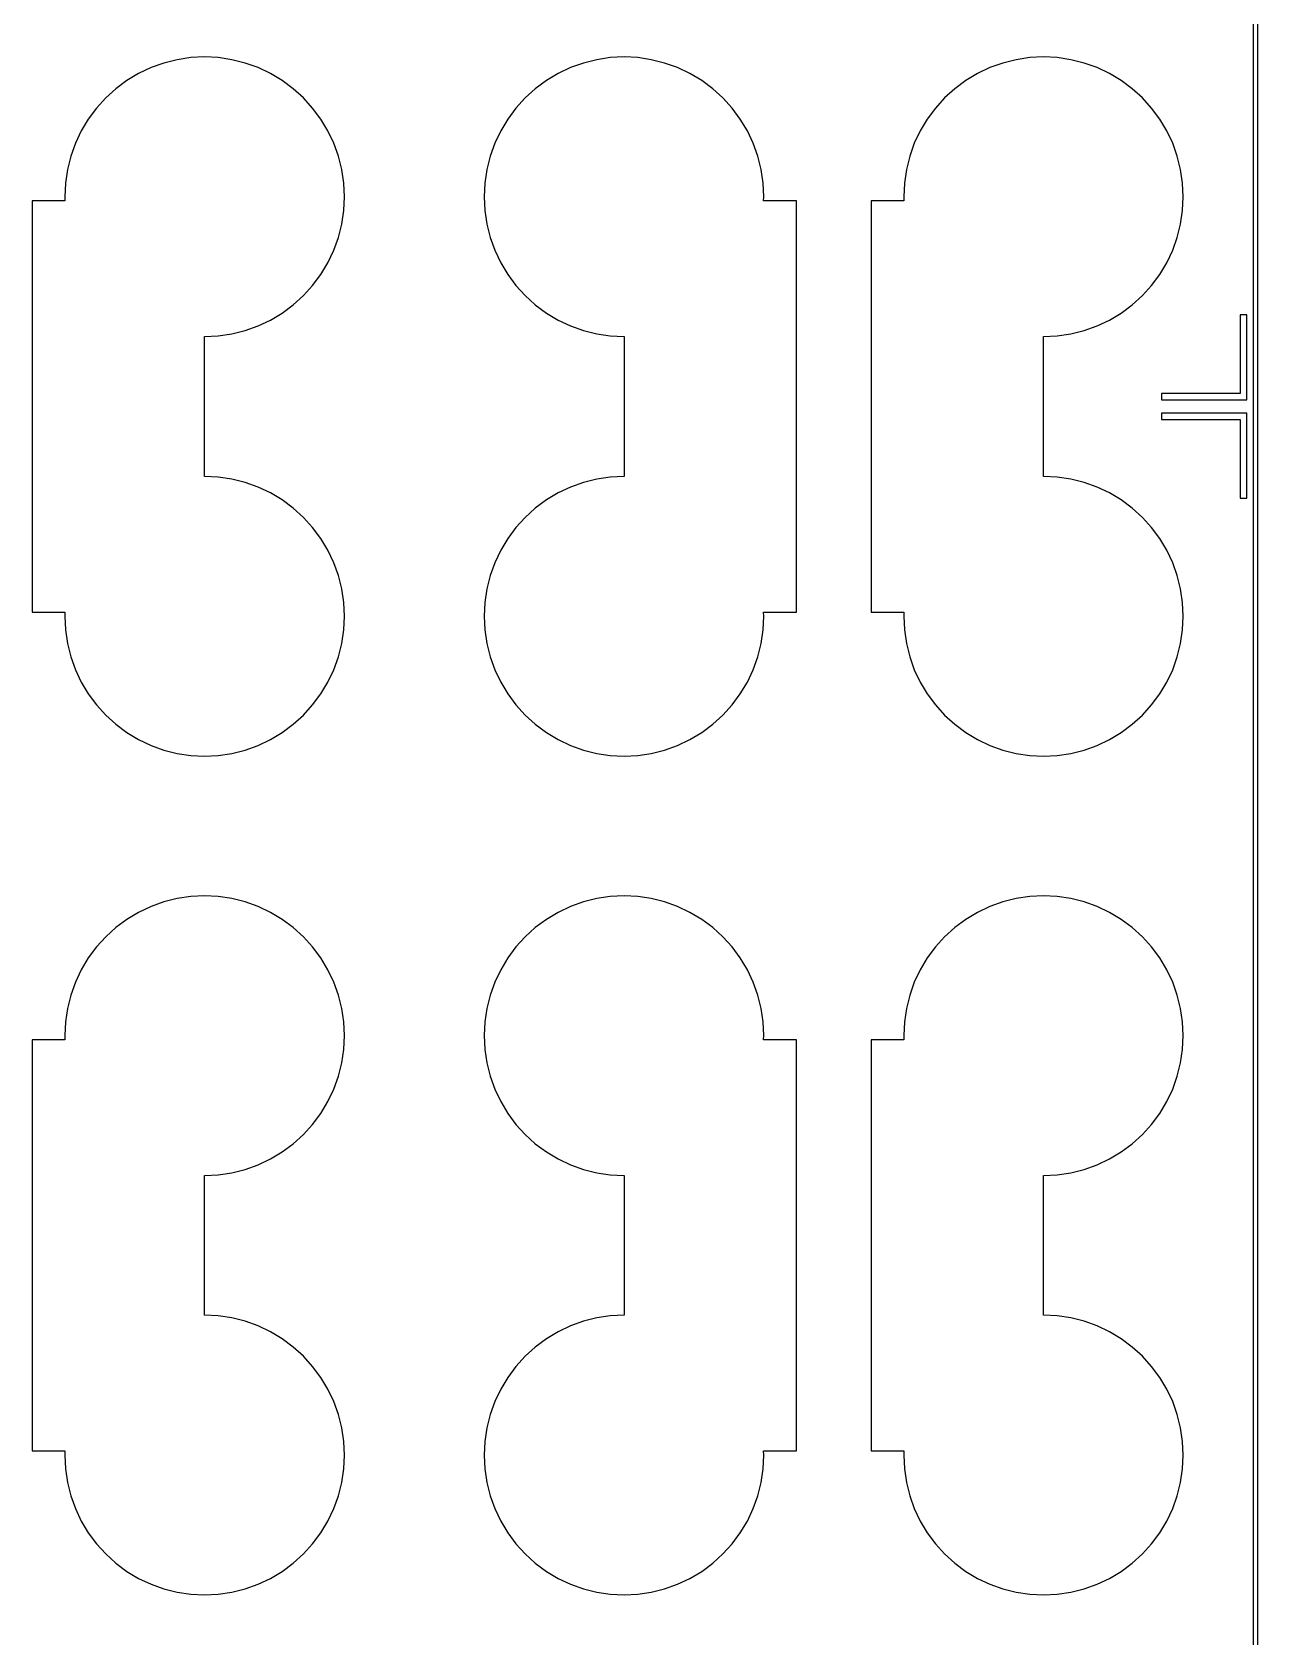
# Model space of a CAD drawing. Extents: x 0 to 54, y 0 to 90.
# Drawn here: x 40.9 to 54.05, y 18.3 to 35.52 of the extents above; entities that cross this region are included whole.
import ezdxf

# ---------------------------------------------------------------- set-up
doc = ezdxf.new("R2010")
doc.units = 0

msp = doc.modelspace()

# ---------------------------------------------------------------- linework, layer by layer
for p, q in [((54.05, -0.04999), (54.05, 90.05)), ((54, 90), (54, 0)), ((42.176, 35.1358), (42.0429, 35.0729)), ((42.3146, 35.1854), (42.176, 35.1358)), ((42.4574, 35.2212), (42.3146, 35.1854)), ((42.603, 35.2428), (42.4574, 35.2212)), ((42.75, 35.25), (42.603, 35.2428)), ((42.897, 35.2428), (42.75, 35.25)), ((43.0426, 35.2212), (42.897, 35.2428)), ((43.1854, 35.1854), (43.0426, 35.2212)), ((43.324, 35.1358), (43.1854, 35.1854)), ((43.4571, 35.0729), (43.324, 35.1358)), ((46.676, 35.1358), (46.5429, 35.0729)), ((46.8146, 35.1854), (46.676, 35.1358)), ((46.9574, 35.2212), (46.8146, 35.1854)), ((47.103, 35.2428), (46.9574, 35.2212)), ((47.25, 35.25), (47.103, 35.2428)), ((47.397, 35.2428), (47.25, 35.25)), ((47.5426, 35.2212), (47.397, 35.2428)), ((47.6854, 35.1854), (47.5426, 35.2212)), ((47.824, 35.1358), (47.6854, 35.1854)), ((47.9571, 35.0729), (47.824, 35.1358)), ((51.176, 35.1358), (51.0429, 35.0729)), ((51.3146, 35.1854), (51.176, 35.1358)), ((51.4574, 35.2212), (51.3146, 35.1854)), ((51.603, 35.2428), (51.4574, 35.2212)), ((51.75, 35.25), (51.603, 35.2428)), ((51.897, 35.2428), (51.75, 35.25)), ((52.0426, 35.2212), (51.897, 35.2428)), ((52.1854, 35.1854), (52.0426, 35.2212)), ((52.324, 35.1358), (52.1854, 35.1854)), ((52.4571, 35.0729), (52.324, 35.1358)), ((41.9166, 34.9972), (41.7984, 34.9095)), ((42.0429, 35.0729), (41.9166, 34.9972)), ((43.5833, 34.9972), (43.4571, 35.0729)), ((43.7016, 34.9095), (43.5833, 34.9972)), ((46.4167, 34.9972), (46.2984, 34.9095)), ((46.5429, 35.0729), (46.4167, 34.9972)), ((48.0834, 34.9972), (47.9571, 35.0729)), ((48.2016, 34.9095), (48.0834, 34.9972)), ((50.9166, 34.9972), (50.7984, 34.9095)), ((51.0429, 35.0729), (50.9166, 34.9972)), ((52.5833, 34.9972), (52.4571, 35.0729)), ((52.7016, 34.9095), (52.5833, 34.9972)), ((41.6893, 34.8107), (41.5905, 34.7016)), ((41.7984, 34.9095), (41.6893, 34.8107)), ((43.8107, 34.8107), (43.7016, 34.9095)), ((43.9095, 34.7016), (43.8107, 34.8107)), ((46.1893, 34.8107), (46.0905, 34.7016)), ((46.2984, 34.9095), (46.1893, 34.8107)), ((48.3107, 34.8107), (48.2016, 34.9095)), ((48.4095, 34.7016), (48.3107, 34.8107)), ((50.6893, 34.8107), (50.5905, 34.7016)), ((50.7984, 34.9095), (50.6893, 34.8107)), ((52.8107, 34.8107), (52.7016, 34.9095)), ((52.9095, 34.7016), (52.8107, 34.8107)), ((41.5905, 34.7016), (41.5028, 34.5833)), ((43.9972, 34.5833), (43.9095, 34.7016)), ((46.0905, 34.7016), (46.0028, 34.5833)), ((48.4972, 34.5833), (48.4095, 34.7016)), ((50.5905, 34.7016), (50.5028, 34.5833)), ((52.9972, 34.5833), (52.9095, 34.7016)), ((41.4271, 34.4571), (41.3642, 34.324)), ((41.5028, 34.5833), (41.4271, 34.4571)), ((44.0729, 34.4571), (43.9972, 34.5833)), ((44.1358, 34.324), (44.0729, 34.4571)), ((45.9271, 34.4571), (45.8642, 34.324)), ((46.0028, 34.5833), (45.9271, 34.4571)), ((48.5729, 34.4571), (48.4972, 34.5833)), ((48.6358, 34.324), (48.5729, 34.4571)), ((50.4271, 34.4571), (50.3642, 34.324)), ((50.5028, 34.5833), (50.4271, 34.4571)), ((53.0729, 34.4571), (52.9972, 34.5833)), ((53.1358, 34.324), (53.0729, 34.4571)), ((41.3642, 34.324), (41.3146, 34.1854)), ((44.1854, 34.1854), (44.1358, 34.324)), ((45.8642, 34.324), (45.8146, 34.1854)), ((48.6854, 34.1854), (48.6358, 34.324)), ((50.3642, 34.324), (50.3146, 34.1854)), ((53.1854, 34.1854), (53.1358, 34.324)), ((41.3146, 34.1854), (41.2788, 34.0426)), ((44.2212, 34.0426), (44.1854, 34.1854)), ((45.8146, 34.1854), (45.7788, 34.0426)), ((48.7212, 34.0426), (48.6854, 34.1854)), ((50.3146, 34.1854), (50.2788, 34.0426)), ((53.2212, 34.0426), (53.1854, 34.1854)), ((41.2788, 34.0426), (41.2572, 33.897)), ((44.2428, 33.897), (44.2212, 34.0426)), ((45.7788, 34.0426), (45.7572, 33.897)), ((48.7428, 33.897), (48.7212, 34.0426)), ((50.2788, 34.0426), (50.2572, 33.897)), ((53.2428, 33.897), (53.2212, 34.0426)), ((41.2572, 33.897), (41.25, 33.75)), ((41.25, 33.75), (41.2522, 33.705)), ((44.25, 33.75), (44.2428, 33.897)), ((44.2428, 33.603), (44.25, 33.75)), ((45.7572, 33.897), (45.75, 33.75)), ((45.75, 33.75), (45.7572, 33.603)), ((48.75, 33.75), (48.7428, 33.897)), ((48.7478, 33.705), (48.75, 33.75)), ((50.2572, 33.897), (50.25, 33.75)), ((50.25, 33.75), (50.2522, 33.705)), ((53.25, 33.75), (53.2428, 33.897)), ((53.2428, 33.603), (53.25, 33.75)), ((41.2522, 33.705), (40.9, 33.705)), ((40.9, 33.705), (40.9, 29.295)), ((44.2212, 33.4574), (44.2428, 33.603)), ((45.7572, 33.603), (45.7788, 33.4574)), ((49.1, 33.705), (48.7478, 33.705)), ((49.1, 29.295), (49.1, 33.705)), ((50.2522, 33.705), (49.9, 33.705)), ((49.9, 33.705), (49.9, 29.295)), ((53.2212, 33.4574), (53.2428, 33.603)), ((44.1854, 33.3146), (44.2212, 33.4574)), ((45.7788, 33.4574), (45.8146, 33.3146)), ((53.1854, 33.3146), (53.2212, 33.4574)), ((44.1358, 33.176), (44.1854, 33.3146)), ((45.8146, 33.3146), (45.8642, 33.176)), ((53.1358, 33.176), (53.1854, 33.3146)), ((44.0729, 33.0429), (44.1358, 33.176)), ((45.8642, 33.176), (45.9271, 33.0429)), ((53.0729, 33.0429), (53.1358, 33.176)), ((43.9095, 32.7984), (43.9972, 32.9166)), ((43.9972, 32.9166), (44.0729, 33.0429)), ((45.9271, 33.0429), (46.0028, 32.9166)), ((46.0028, 32.9166), (46.0905, 32.7984)), ((52.9095, 32.7984), (52.9972, 32.9166)), ((52.9972, 32.9166), (53.0729, 33.0429)), ((43.8107, 32.6893), (43.9095, 32.7984)), ((46.0905, 32.7984), (46.1893, 32.6893)), ((52.8107, 32.6893), (52.9095, 32.7984)), ((43.5833, 32.5028), (43.7016, 32.5905)), ((43.7016, 32.5905), (43.8107, 32.6893)), ((46.1893, 32.6893), (46.2984, 32.5905)), ((46.2984, 32.5905), (46.4167, 32.5028)), ((52.5833, 32.5028), (52.7016, 32.5905)), ((52.7016, 32.5905), (52.8107, 32.6893)), ((43.324, 32.3642), (43.4571, 32.4271)), ((43.4571, 32.4271), (43.5833, 32.5028)), ((46.4167, 32.5028), (46.5429, 32.4271)), ((46.5429, 32.4271), (46.676, 32.3642)), ((52.324, 32.3642), (52.4571, 32.4271)), ((52.4571, 32.4271), (52.5833, 32.5028)), ((53.9297, 32.4844), (53.8594, 32.4844)), ((53.8594, 32.4844), (53.8594, 31.6406)), ((53.9297, 31.5703), (53.9297, 32.4844)), ((42.75, 32.25), (42.897, 32.2572)), ((42.75, 30.75), (42.75, 32.25)), ((42.897, 32.2572), (43.0426, 32.2788)), ((43.0426, 32.2788), (43.1854, 32.3146)), ((43.1854, 32.3146), (43.324, 32.3642)), ((46.676, 32.3642), (46.8146, 32.3146)), ((46.8146, 32.3146), (46.9574, 32.2788)), ((46.9574, 32.2788), (47.103, 32.2572)), ((47.103, 32.2572), (47.25, 32.25)), ((47.25, 32.25), (47.25, 30.75)), ((51.75, 32.25), (51.897, 32.2572)), ((51.75, 30.75), (51.75, 32.25)), ((51.897, 32.2572), (52.0426, 32.2788)), ((52.0426, 32.2788), (52.1854, 32.3146)), ((52.1854, 32.3146), (52.324, 32.3642)), ((53.8594, 31.6406), (53.0156, 31.6406)), ((53.0156, 31.6406), (53.0156, 31.5703)), ((53.0156, 31.5703), (53.9297, 31.5703)), ((53.9297, 31.4297), (53.0156, 31.4297)), ((53.0156, 31.4297), (53.0156, 31.3594)), ((53.0156, 31.3594), (53.8594, 31.3594)), ((53.8594, 31.3594), (53.8594, 30.5156)), ((53.9297, 30.5156), (53.9297, 31.4297)), ((42.897, 30.7428), (42.75, 30.75)), ((43.0426, 30.7212), (42.897, 30.7428)), ((43.1854, 30.6854), (43.0426, 30.7212)), ((43.324, 30.6358), (43.1854, 30.6854)), ((46.8146, 30.6854), (46.676, 30.6358)), ((46.9574, 30.7212), (46.8146, 30.6854)), ((47.103, 30.7428), (46.9574, 30.7212)), ((47.25, 30.75), (47.103, 30.7428)), ((51.897, 30.7428), (51.75, 30.75)), ((52.0426, 30.7212), (51.897, 30.7428)), ((52.1854, 30.6854), (52.0426, 30.7212)), ((52.324, 30.6358), (52.1854, 30.6854)), ((43.4571, 30.5729), (43.324, 30.6358)), ((43.5833, 30.4972), (43.4571, 30.5729)), ((43.7016, 30.4095), (43.5833, 30.4972)), ((46.4167, 30.4972), (46.2984, 30.4095)), ((46.5429, 30.5729), (46.4167, 30.4972)), ((46.676, 30.6358), (46.5429, 30.5729)), ((52.4571, 30.5729), (52.324, 30.6358)), ((52.5833, 30.4972), (52.4571, 30.5729)), ((52.7016, 30.4095), (52.5833, 30.4972)), ((53.8594, 30.5156), (53.9297, 30.5156)), ((43.8107, 30.3107), (43.7016, 30.4095)), ((43.9095, 30.2016), (43.8107, 30.3107)), ((46.1893, 30.3107), (46.0905, 30.2016)), ((46.2984, 30.4095), (46.1893, 30.3107)), ((52.8107, 30.3107), (52.7016, 30.4095)), ((52.9095, 30.2016), (52.8107, 30.3107)), ((43.9972, 30.0834), (43.9095, 30.2016)), ((46.0905, 30.2016), (46.0028, 30.0834)), ((52.9972, 30.0834), (52.9095, 30.2016)), ((44.0729, 29.9571), (43.9972, 30.0834)), ((46.0028, 30.0834), (45.9271, 29.9571)), ((53.0729, 29.9571), (52.9972, 30.0834)), ((44.1358, 29.824), (44.0729, 29.9571)), ((44.1854, 29.6854), (44.1358, 29.824)), ((45.8642, 29.824), (45.8146, 29.6854)), ((45.9271, 29.9571), (45.8642, 29.824)), ((53.1358, 29.824), (53.0729, 29.9571)), ((53.1854, 29.6854), (53.1358, 29.824)), ((44.2212, 29.5426), (44.1854, 29.6854)), ((45.8146, 29.6854), (45.7788, 29.5426)), ((53.2212, 29.5426), (53.1854, 29.6854)), ((44.2428, 29.397), (44.2212, 29.5426)), ((45.7788, 29.5426), (45.7572, 29.397)), ((53.2428, 29.397), (53.2212, 29.5426)), ((40.9, 29.295), (41.2522, 29.295)), ((41.2522, 29.295), (41.25, 29.25)), ((44.25, 29.25), (44.2428, 29.397)), ((45.7572, 29.397), (45.75, 29.25)), ((48.75, 29.25), (48.7478, 29.295)), ((48.7478, 29.295), (49.1, 29.295)), ((49.9, 29.295), (50.2522, 29.295)), ((50.2522, 29.295), (50.25, 29.25)), ((53.25, 29.25), (53.2428, 29.397)), ((41.25, 29.25), (41.2572, 29.103)), ((41.2572, 29.103), (41.2788, 28.9574)), ((44.2212, 28.9574), (44.2428, 29.103)), ((44.2428, 29.103), (44.25, 29.25)), ((45.75, 29.25), (45.7572, 29.103)), ((45.7572, 29.103), (45.7788, 28.9574)), ((48.7212, 28.9574), (48.7428, 29.103)), ((48.7428, 29.103), (48.75, 29.25)), ((50.25, 29.25), (50.2572, 29.103)), ((50.2572, 29.103), (50.2788, 28.9574)), ((53.2212, 28.9574), (53.2428, 29.103)), ((53.2428, 29.103), (53.25, 29.25)), ((41.2788, 28.9574), (41.3146, 28.8146)), ((44.1854, 28.8146), (44.2212, 28.9574)), ((45.7788, 28.9574), (45.8146, 28.8146)), ((48.6854, 28.8146), (48.7212, 28.9574)), ((50.2788, 28.9574), (50.3146, 28.8146)), ((53.1854, 28.8146), (53.2212, 28.9574)), ((41.3146, 28.8146), (41.3642, 28.676)), ((44.1358, 28.676), (44.1854, 28.8146)), ((45.8146, 28.8146), (45.8642, 28.676)), ((48.6358, 28.676), (48.6854, 28.8146)), ((50.3146, 28.8146), (50.3642, 28.676)), ((53.1358, 28.676), (53.1854, 28.8146)), ((41.3642, 28.676), (41.4271, 28.5429)), ((44.0729, 28.5429), (44.1358, 28.676)), ((45.8642, 28.676), (45.9271, 28.5429)), ((48.5729, 28.5429), (48.6358, 28.676)), ((50.3642, 28.676), (50.4271, 28.5429)), ((53.0729, 28.5429), (53.1358, 28.676)), ((41.4271, 28.5429), (41.5028, 28.4167)), ((41.5028, 28.4167), (41.5905, 28.2984)), ((43.9095, 28.2984), (43.9972, 28.4167)), ((43.9972, 28.4167), (44.0729, 28.5429)), ((45.9271, 28.5429), (46.0028, 28.4167)), ((46.0028, 28.4167), (46.0905, 28.2984)), ((48.4095, 28.2984), (48.4972, 28.4167)), ((48.4972, 28.4167), (48.5729, 28.5429)), ((50.4271, 28.5429), (50.5028, 28.4167)), ((50.5028, 28.4167), (50.5905, 28.2984)), ((52.9095, 28.2984), (52.9972, 28.4167)), ((52.9972, 28.4167), (53.0729, 28.5429)), ((41.5905, 28.2984), (41.6893, 28.1893)), ((43.8107, 28.1893), (43.9095, 28.2984)), ((46.0905, 28.2984), (46.1893, 28.1893)), ((48.3107, 28.1893), (48.4095, 28.2984)), ((50.5905, 28.2984), (50.6893, 28.1893)), ((52.8107, 28.1893), (52.9095, 28.2984)), ((41.6893, 28.1893), (41.7984, 28.0905)), ((41.7984, 28.0905), (41.9166, 28.0028)), ((43.5833, 28.0028), (43.7016, 28.0905)), ((43.7016, 28.0905), (43.8107, 28.1893)), ((46.1893, 28.1893), (46.2984, 28.0905)), ((46.2984, 28.0905), (46.4167, 28.0028)), ((48.0834, 28.0028), (48.2016, 28.0905)), ((48.2016, 28.0905), (48.3107, 28.1893)), ((50.6893, 28.1893), (50.7984, 28.0905)), ((50.7984, 28.0905), (50.9166, 28.0028)), ((52.5833, 28.0028), (52.7016, 28.0905)), ((52.7016, 28.0905), (52.8107, 28.1893)), ((41.9166, 28.0028), (42.0429, 27.9271)), ((42.0429, 27.9271), (42.176, 27.8642)), ((43.324, 27.8642), (43.4571, 27.9271)), ((43.4571, 27.9271), (43.5833, 28.0028)), ((46.4167, 28.0028), (46.5429, 27.9271)), ((46.5429, 27.9271), (46.676, 27.8642)), ((47.824, 27.8642), (47.9571, 27.9271)), ((47.9571, 27.9271), (48.0834, 28.0028)), ((50.9166, 28.0028), (51.0429, 27.9271)), ((51.0429, 27.9271), (51.176, 27.8642)), ((52.324, 27.8642), (52.4571, 27.9271)), ((52.4571, 27.9271), (52.5833, 28.0028)), ((42.176, 27.8642), (42.3146, 27.8146)), ((42.3146, 27.8146), (42.4574, 27.7788)), ((42.4574, 27.7788), (42.603, 27.7572)), ((42.603, 27.7572), (42.75, 27.75)), ((42.75, 27.75), (42.897, 27.7572)), ((42.897, 27.7572), (43.0426, 27.7788)), ((43.0426, 27.7788), (43.1854, 27.8146)), ((43.1854, 27.8146), (43.324, 27.8642)), ((46.676, 27.8642), (46.8146, 27.8146)), ((46.8146, 27.8146), (46.9574, 27.7788)), ((46.9574, 27.7788), (47.103, 27.7572)), ((47.103, 27.7572), (47.25, 27.75)), ((47.25, 27.75), (47.397, 27.7572)), ((47.397, 27.7572), (47.5426, 27.7788)), ((47.5426, 27.7788), (47.6854, 27.8146)), ((47.6854, 27.8146), (47.824, 27.8642)), ((51.176, 27.8642), (51.3146, 27.8146)), ((51.3146, 27.8146), (51.4574, 27.7788)), ((51.4574, 27.7788), (51.603, 27.7572)), ((51.603, 27.7572), (51.75, 27.75)), ((51.75, 27.75), (51.897, 27.7572)), ((51.897, 27.7572), (52.0426, 27.7788)), ((52.0426, 27.7788), (52.1854, 27.8146)), ((52.1854, 27.8146), (52.324, 27.8642)), ((42.3146, 26.1854), (42.176, 26.1358)), ((42.4574, 26.2212), (42.3146, 26.1854)), ((42.603, 26.2428), (42.4574, 26.2212)), ((42.75, 26.25), (42.603, 26.2428)), ((42.897, 26.2428), (42.75, 26.25)), ((43.0426, 26.2212), (42.897, 26.2428)), ((43.1854, 26.1854), (43.0426, 26.2212)), ((43.324, 26.1358), (43.1854, 26.1854)), ((46.8146, 26.1854), (46.676, 26.1358)), ((46.9574, 26.2212), (46.8146, 26.1854)), ((47.103, 26.2428), (46.9574, 26.2212)), ((47.25, 26.25), (47.103, 26.2428)), ((47.397, 26.2428), (47.25, 26.25)), ((47.5426, 26.2212), (47.397, 26.2428)), ((47.6854, 26.1854), (47.5426, 26.2212)), ((47.824, 26.1358), (47.6854, 26.1854)), ((51.3146, 26.1854), (51.176, 26.1358)), ((51.4574, 26.2212), (51.3146, 26.1854)), ((51.603, 26.2428), (51.4574, 26.2212)), ((51.75, 26.25), (51.603, 26.2428)), ((51.897, 26.2428), (51.75, 26.25)), ((52.0426, 26.2212), (51.897, 26.2428)), ((52.1854, 26.1854), (52.0426, 26.2212)), ((52.324, 26.1358), (52.1854, 26.1854)), ((42.0429, 26.0729), (41.9166, 25.9972)), ((42.176, 26.1358), (42.0429, 26.0729)), ((43.4571, 26.0729), (43.324, 26.1358)), ((43.5833, 25.9972), (43.4571, 26.0729)), ((46.5429, 26.0729), (46.4167, 25.9972)), ((46.676, 26.1358), (46.5429, 26.0729)), ((47.9571, 26.0729), (47.824, 26.1358)), ((48.0834, 25.9972), (47.9571, 26.0729)), ((51.0429, 26.0729), (50.9166, 25.9972)), ((51.176, 26.1358), (51.0429, 26.0729)), ((52.4571, 26.0729), (52.324, 26.1358)), ((52.5833, 25.9972), (52.4571, 26.0729)), ((41.7984, 25.9095), (41.6893, 25.8107)), ((41.9166, 25.9972), (41.7984, 25.9095)), ((43.7016, 25.9095), (43.5833, 25.9972)), ((43.8107, 25.8107), (43.7016, 25.9095)), ((46.2984, 25.9095), (46.1893, 25.8107)), ((46.4167, 25.9972), (46.2984, 25.9095)), ((48.2016, 25.9095), (48.0834, 25.9972)), ((48.3107, 25.8107), (48.2016, 25.9095)), ((50.7984, 25.9095), (50.6893, 25.8107)), ((50.9166, 25.9972), (50.7984, 25.9095)), ((52.7016, 25.9095), (52.5833, 25.9972)), ((52.8107, 25.8107), (52.7016, 25.9095)), ((41.5905, 25.7016), (41.5028, 25.5833)), ((41.6893, 25.8107), (41.5905, 25.7016)), ((43.9095, 25.7016), (43.8107, 25.8107)), ((43.9972, 25.5833), (43.9095, 25.7016)), ((46.0905, 25.7016), (46.0028, 25.5833)), ((46.1893, 25.8107), (46.0905, 25.7016)), ((48.4095, 25.7016), (48.3107, 25.8107)), ((48.4972, 25.5833), (48.4095, 25.7016)), ((50.5905, 25.7016), (50.5028, 25.5833)), ((50.6893, 25.8107), (50.5905, 25.7016)), ((52.9095, 25.7016), (52.8107, 25.8107)), ((52.9972, 25.5833), (52.9095, 25.7016)), ((41.5028, 25.5833), (41.4271, 25.4571)), ((44.0729, 25.4571), (43.9972, 25.5833)), ((46.0028, 25.5833), (45.9271, 25.4571)), ((48.5729, 25.4571), (48.4972, 25.5833)), ((50.5028, 25.5833), (50.4271, 25.4571)), ((53.0729, 25.4571), (52.9972, 25.5833)), ((41.3642, 25.324), (41.3146, 25.1854)), ((41.4271, 25.4571), (41.3642, 25.324)), ((44.1358, 25.324), (44.0729, 25.4571)), ((44.1854, 25.1854), (44.1358, 25.324)), ((45.8642, 25.324), (45.8146, 25.1854)), ((45.9271, 25.4571), (45.8642, 25.324)), ((48.6358, 25.324), (48.5729, 25.4571)), ((48.6854, 25.1854), (48.6358, 25.324)), ((50.3642, 25.324), (50.3146, 25.1854)), ((50.4271, 25.4571), (50.3642, 25.324)), ((53.1358, 25.324), (53.0729, 25.4571)), ((53.1854, 25.1854), (53.1358, 25.324)), ((41.3146, 25.1854), (41.2788, 25.0426)), ((44.2212, 25.0426), (44.1854, 25.1854)), ((45.8146, 25.1854), (45.7788, 25.0426)), ((48.7212, 25.0426), (48.6854, 25.1854)), ((50.3146, 25.1854), (50.2788, 25.0426)), ((53.2212, 25.0426), (53.1854, 25.1854)), ((41.2788, 25.0426), (41.2572, 24.897)), ((44.2428, 24.897), (44.2212, 25.0426)), ((45.7788, 25.0426), (45.7572, 24.897)), ((48.7428, 24.897), (48.7212, 25.0426)), ((50.2788, 25.0426), (50.2572, 24.897)), ((53.2428, 24.897), (53.2212, 25.0426)), ((41.2572, 24.897), (41.25, 24.75)), ((44.25, 24.75), (44.2428, 24.897)), ((45.7572, 24.897), (45.75, 24.75)), ((48.75, 24.75), (48.7428, 24.897)), ((50.2572, 24.897), (50.25, 24.75)), ((53.25, 24.75), (53.2428, 24.897)), ((41.2522, 24.705), (40.9, 24.705)), ((40.9, 24.705), (40.9, 20.295)), ((41.25, 24.75), (41.2522, 24.705)), ((44.2428, 24.603), (44.25, 24.75)), ((45.75, 24.75), (45.7572, 24.603)), ((48.7478, 24.705), (48.75, 24.75)), ((49.1, 24.705), (48.7478, 24.705)), ((49.1, 20.295), (49.1, 24.705)), ((50.2522, 24.705), (49.9, 24.705)), ((49.9, 24.705), (49.9, 20.295)), ((50.25, 24.75), (50.2522, 24.705)), ((53.2428, 24.603), (53.25, 24.75)), ((44.1854, 24.3146), (44.2212, 24.4574)), ((44.2212, 24.4574), (44.2428, 24.603)), ((45.7572, 24.603), (45.7788, 24.4574)), ((45.7788, 24.4574), (45.8146, 24.3146)), ((53.1854, 24.3146), (53.2212, 24.4574)), ((53.2212, 24.4574), (53.2428, 24.603)), ((44.1358, 24.176), (44.1854, 24.3146)), ((45.8146, 24.3146), (45.8642, 24.176)), ((53.1358, 24.176), (53.1854, 24.3146)), ((44.0729, 24.0429), (44.1358, 24.176)), ((45.8642, 24.176), (45.9271, 24.0429)), ((53.0729, 24.0429), (53.1358, 24.176)), ((43.9972, 23.9166), (44.0729, 24.0429)), ((45.9271, 24.0429), (46.0028, 23.9166)), ((52.9972, 23.9166), (53.0729, 24.0429)), ((43.8107, 23.6893), (43.9095, 23.7984)), ((43.9095, 23.7984), (43.9972, 23.9166)), ((46.0028, 23.9166), (46.0905, 23.7984)), ((46.0905, 23.7984), (46.1893, 23.6893)), ((52.8107, 23.6893), (52.9095, 23.7984)), ((52.9095, 23.7984), (52.9972, 23.9166)), ((43.5833, 23.5028), (43.7016, 23.5905)), ((43.7016, 23.5905), (43.8107, 23.6893)), ((46.1893, 23.6893), (46.2984, 23.5905)), ((46.2984, 23.5905), (46.4167, 23.5028)), ((52.5833, 23.5028), (52.7016, 23.5905)), ((52.7016, 23.5905), (52.8107, 23.6893)), ((43.324, 23.3642), (43.4571, 23.4271)), ((43.4571, 23.4271), (43.5833, 23.5028)), ((46.4167, 23.5028), (46.5429, 23.4271)), ((46.5429, 23.4271), (46.676, 23.3642)), ((52.324, 23.3642), (52.4571, 23.4271)), ((52.4571, 23.4271), (52.5833, 23.5028)), ((42.75, 23.25), (42.897, 23.2572)), ((42.75, 21.75), (42.75, 23.25)), ((42.897, 23.2572), (43.0426, 23.2788)), ((43.0426, 23.2788), (43.1854, 23.3146)), ((43.1854, 23.3146), (43.324, 23.3642)), ((46.676, 23.3642), (46.8146, 23.3146)), ((46.8146, 23.3146), (46.9574, 23.2788)), ((46.9574, 23.2788), (47.103, 23.2572)), ((47.103, 23.2572), (47.25, 23.25)), ((47.25, 23.25), (47.25, 21.75)), ((51.75, 23.25), (51.897, 23.2572)), ((51.75, 21.75), (51.75, 23.25)), ((51.897, 23.2572), (52.0426, 23.2788)), ((52.0426, 23.2788), (52.1854, 23.3146)), ((52.1854, 23.3146), (52.324, 23.3642)), ((42.897, 21.7428), (42.75, 21.75)), ((43.0426, 21.7212), (42.897, 21.7428)), ((43.1854, 21.6854), (43.0426, 21.7212)), ((46.9574, 21.7212), (46.8146, 21.6854)), ((47.103, 21.7428), (46.9574, 21.7212)), ((47.25, 21.75), (47.103, 21.7428)), ((51.897, 21.7428), (51.75, 21.75)), ((52.0426, 21.7212), (51.897, 21.7428)), ((52.1854, 21.6854), (52.0426, 21.7212)), ((43.324, 21.6358), (43.1854, 21.6854)), ((43.4571, 21.5729), (43.324, 21.6358)), ((43.5833, 21.4972), (43.4571, 21.5729)), ((46.5429, 21.5729), (46.4167, 21.4972)), ((46.676, 21.6358), (46.5429, 21.5729)), ((46.8146, 21.6854), (46.676, 21.6358)), ((52.324, 21.6358), (52.1854, 21.6854)), ((52.4571, 21.5729), (52.324, 21.6358)), ((52.5833, 21.4972), (52.4571, 21.5729)), ((43.7016, 21.4095), (43.5833, 21.4972)), ((43.8107, 21.3107), (43.7016, 21.4095)), ((46.2984, 21.4095), (46.1893, 21.3107)), ((46.4167, 21.4972), (46.2984, 21.4095)), ((52.7016, 21.4095), (52.5833, 21.4972)), ((52.8107, 21.3107), (52.7016, 21.4095)), ((43.9095, 21.2016), (43.8107, 21.3107)), ((43.9972, 21.0834), (43.9095, 21.2016)), ((46.0905, 21.2016), (46.0028, 21.0834)), ((46.1893, 21.3107), (46.0905, 21.2016)), ((52.9095, 21.2016), (52.8107, 21.3107)), ((52.9972, 21.0834), (52.9095, 21.2016)), ((44.0729, 20.9571), (43.9972, 21.0834)), ((46.0028, 21.0834), (45.9271, 20.9571)), ((53.0729, 20.9571), (52.9972, 21.0834)), ((44.1358, 20.824), (44.0729, 20.9571)), ((45.9271, 20.9571), (45.8642, 20.824)), ((53.1358, 20.824), (53.0729, 20.9571)), ((44.1854, 20.6854), (44.1358, 20.824)), ((44.2212, 20.5426), (44.1854, 20.6854)), ((45.8146, 20.6854), (45.7788, 20.5426)), ((45.8642, 20.824), (45.8146, 20.6854)), ((53.1854, 20.6854), (53.1358, 20.824)), ((53.2212, 20.5426), (53.1854, 20.6854)), ((44.2428, 20.397), (44.2212, 20.5426)), ((45.7788, 20.5426), (45.7572, 20.397)), ((53.2428, 20.397), (53.2212, 20.5426)), ((44.25, 20.25), (44.2428, 20.397)), ((45.7572, 20.397), (45.75, 20.25)), ((53.25, 20.25), (53.2428, 20.397)), ((40.9, 20.295), (41.2522, 20.295)), ((41.2522, 20.295), (41.25, 20.25)), ((41.25, 20.25), (41.2572, 20.103)), ((44.2428, 20.103), (44.25, 20.25)), ((45.75, 20.25), (45.7572, 20.103)), ((48.7428, 20.103), (48.75, 20.25)), ((48.75, 20.25), (48.7478, 20.295)), ((48.7478, 20.295), (49.1, 20.295)), ((49.9, 20.295), (50.2522, 20.295)), ((50.2522, 20.295), (50.25, 20.25)), ((50.25, 20.25), (50.2572, 20.103)), ((53.2428, 20.103), (53.25, 20.25)), ((41.2572, 20.103), (41.2788, 19.9574)), ((44.2212, 19.9574), (44.2428, 20.103)), ((45.7572, 20.103), (45.7788, 19.9574)), ((48.7212, 19.9574), (48.7428, 20.103)), ((50.2572, 20.103), (50.2788, 19.9574)), ((53.2212, 19.9574), (53.2428, 20.103)), ((41.2788, 19.9574), (41.3146, 19.8146)), ((41.3146, 19.8146), (41.3642, 19.676)), ((44.1358, 19.676), (44.1854, 19.8146)), ((44.1854, 19.8146), (44.2212, 19.9574)), ((45.7788, 19.9574), (45.8146, 19.8146)), ((45.8146, 19.8146), (45.8642, 19.676)), ((48.6358, 19.676), (48.6854, 19.8146)), ((48.6854, 19.8146), (48.7212, 19.9574)), ((50.2788, 19.9574), (50.3146, 19.8146)), ((50.3146, 19.8146), (50.3642, 19.676)), ((53.1358, 19.676), (53.1854, 19.8146)), ((53.1854, 19.8146), (53.2212, 19.9574)), ((41.3642, 19.676), (41.4271, 19.5429)), ((44.0729, 19.5429), (44.1358, 19.676)), ((45.8642, 19.676), (45.9271, 19.5429)), ((48.5729, 19.5429), (48.6358, 19.676)), ((50.3642, 19.676), (50.4271, 19.5429)), ((53.0729, 19.5429), (53.1358, 19.676)), ((41.4271, 19.5429), (41.5028, 19.4167)), ((43.9972, 19.4167), (44.0729, 19.5429)), ((45.9271, 19.5429), (46.0028, 19.4167)), ((48.4972, 19.4167), (48.5729, 19.5429)), ((50.4271, 19.5429), (50.5028, 19.4167)), ((52.9972, 19.4167), (53.0729, 19.5429)), ((41.5028, 19.4167), (41.5905, 19.2984)), ((41.5905, 19.2984), (41.6893, 19.1893)), ((43.8107, 19.1893), (43.9095, 19.2984)), ((43.9095, 19.2984), (43.9972, 19.4167)), ((46.0028, 19.4167), (46.0905, 19.2984)), ((46.0905, 19.2984), (46.1893, 19.1893)), ((48.3107, 19.1893), (48.4095, 19.2984)), ((48.4095, 19.2984), (48.4972, 19.4167)), ((50.5028, 19.4167), (50.5905, 19.2984)), ((50.5905, 19.2984), (50.6893, 19.1893)), ((52.8107, 19.1893), (52.9095, 19.2984)), ((52.9095, 19.2984), (52.9972, 19.4167)), ((41.6893, 19.1893), (41.7984, 19.0905)), ((43.7016, 19.0905), (43.8107, 19.1893)), ((46.1893, 19.1893), (46.2984, 19.0905)), ((48.2016, 19.0905), (48.3107, 19.1893)), ((50.6893, 19.1893), (50.7984, 19.0905)), ((52.7016, 19.0905), (52.8107, 19.1893)), ((41.7984, 19.0905), (41.9166, 19.0028)), ((41.9166, 19.0028), (42.0429, 18.9271)), ((43.4571, 18.9271), (43.5833, 19.0028)), ((43.5833, 19.0028), (43.7016, 19.0905)), ((46.2984, 19.0905), (46.4167, 19.0028)), ((46.4167, 19.0028), (46.5429, 18.9271)), ((47.9571, 18.9271), (48.0834, 19.0028)), ((48.0834, 19.0028), (48.2016, 19.0905)), ((50.7984, 19.0905), (50.9166, 19.0028)), ((50.9166, 19.0028), (51.0429, 18.9271)), ((52.4571, 18.9271), (52.5833, 19.0028)), ((52.5833, 19.0028), (52.7016, 19.0905)), ((42.0429, 18.9271), (42.176, 18.8642)), ((42.176, 18.8642), (42.3146, 18.8146)), ((42.3146, 18.8146), (42.4574, 18.7788)), ((42.4574, 18.7788), (42.603, 18.7572)), ((42.897, 18.7572), (43.0426, 18.7788)), ((43.0426, 18.7788), (43.1854, 18.8146)), ((43.1854, 18.8146), (43.324, 18.8642)), ((43.324, 18.8642), (43.4571, 18.9271)), ((46.5429, 18.9271), (46.676, 18.8642)), ((46.676, 18.8642), (46.8146, 18.8146)), ((46.8146, 18.8146), (46.9574, 18.7788)), ((46.9574, 18.7788), (47.103, 18.7572)), ((47.397, 18.7572), (47.5426, 18.7788)), ((47.5426, 18.7788), (47.6854, 18.8146)), ((47.6854, 18.8146), (47.824, 18.8642)), ((47.824, 18.8642), (47.9571, 18.9271)), ((51.0429, 18.9271), (51.176, 18.8642)), ((51.176, 18.8642), (51.3146, 18.8146)), ((51.3146, 18.8146), (51.4574, 18.7788)), ((51.4574, 18.7788), (51.603, 18.7572)), ((51.897, 18.7572), (52.0426, 18.7788)), ((52.0426, 18.7788), (52.1854, 18.8146)), ((52.1854, 18.8146), (52.324, 18.8642)), ((52.324, 18.8642), (52.4571, 18.9271)), ((42.603, 18.7572), (42.75, 18.75)), ((42.75, 18.75), (42.897, 18.7572)), ((47.103, 18.7572), (47.25, 18.75)), ((47.25, 18.75), (47.397, 18.7572)), ((51.603, 18.7572), (51.75, 18.75)), ((51.75, 18.75), (51.897, 18.7572))]:
    msp.add_line(p, q)

doc.saveas('drawing.dxf')
